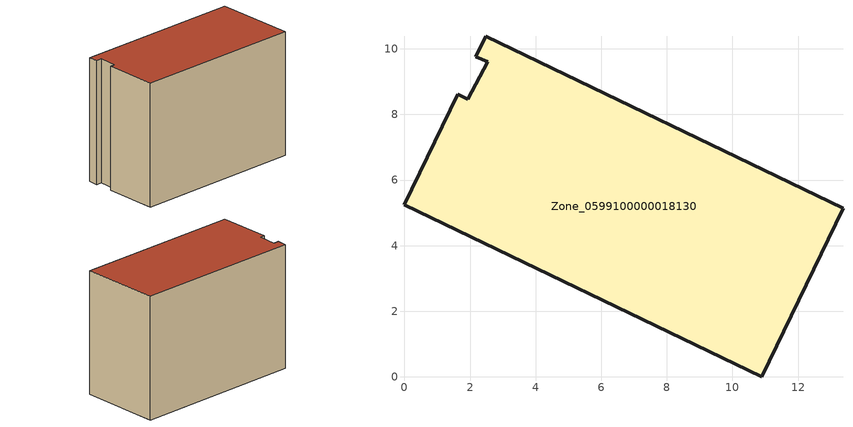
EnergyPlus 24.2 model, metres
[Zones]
Zone_0599100000018130
 floor ground (C_G): 0,5.25 1.62,8.62 1.92,8.46 2.53,9.61 2.17,9.76 2.47,10.39 13.37,5.15 10.9,0 z4.87
 wall outside (C_F): 2.17,9.76 2.53,9.61 1.92,8.46 1.62,8.62 0,5.25 10.9,0 13.37,5.15 2.47,10.39 2.17,9.76 z4.87:13.63
 roof outside (C_R): 2.47,10.39 2.17,9.76 2.53,9.61 1.92,8.46 1.62,8.62 0,5.25 10.9,0 13.37,5.15 z13.63
[BUILDING]
Pand.0599100000018130: North Axis=0; Terrain=City; Loads Convergence Tolerance Value=0.04; Temperature Convergence Tolerance Value=0.4; Solar Distribution=FullExterior; Maximum Number of Warmup Days=25; Minimum Number of Warmup Days=1
[Site:Location]
Rotterdam.The.Hague.AP_ZH_NLD Design_Conditions: Latitude=51.96; Longitude=4.45; Time Zone=1; Elevation=-4.5
[SITE:GROUNDTEMPERATURE:BUILDINGSURFACE]
18, 18, 18, 18, 18, 18, 18, 18, 18, 18, 18, 18
[MATERIAL] Thermal Absorptance=0.9; Solar Absorptance=0.7; Visible Absorptance=0.7
Name | Roughness | Thickness | Conductivity | Density | Specific Heat
G.TC.1992-2005 | MediumSmooth | 0.15 | 0.06 | 540 | 1210
F.TC.1992-2005 | Rough | 0.3 | 0.12 | 1920 | 840
R.TC.1992-2005 | MediumRough | 0.2 | 0.08 | 1500 | 1000
[CONSTRUCTION]
C_G: G.TC.1992-2005
C_F: F.TC.1992-2005
C_R: R.TC.1992-2005
[ZONE]
Zone_0599100000018130: Type=1; Multiplier=1; Ceiling Height=Autocalculate; Volume=Autocalculate; Floor Area=autocalculate; Part of Total Floor Area=Yes
[ZONEINFILTRATION:DESIGNFLOWRATE]
Infil_Zone_0599100000018130: Zone or ZoneList or Space or SpaceList=Zone_0599100000018130; Schedule=AlwaysOn; Design Flow Rate Calculation Method=Flow/Area; Flow Rate per Floor Area=0.0015; Constant Term Coefficient=1; Temperature Term Coefficient=0; Velocity Term Coefficient=0; Velocity Squared Term Coefficient=0
[HVACTEMPLATE:ZONE:IDEALLOADSAIRSYSTEM]
Zone_0599100000018130: Maximum Heating Supply Air Temperature=50; Minimum Cooling Supply Air Temperature=13; Maximum Heating Supply Air Humidity Ratio=0.0156; Minimum Cooling Supply Air Humidity Ratio=0.0077; Heating Limit=NoLimit; Cooling Limit=NoLimit; Dehumidification Control Type=ConstantSensibleHeatRatio; Cooling Sensible Heat Ratio=0.7; Dehumidification Setpoint=60; Humidification Control Type=None; Humidification Setpoint=30; Outdoor Air Method=None; Outdoor Air Flow Rate per Person=0.00944; Outdoor Air Flow Rate per Zone Floor Area=0; Outdoor Air Flow Rate per Zone=0; Demand Controlled Ventilation Type=None; Outdoor Air Economizer Type=NoEconomizer; Heat Recovery Type=None; Sensible Heat Recovery Effectiveness=0.7; Latent Heat Recovery Effectiveness=0.65
[ZONECONTROL:THERMOSTAT]
ThermostatControl_Zone_0599100000018130: Zone or ZoneList=Zone_0599100000018130; Control Type Schedule=DualSetpointControlType; Control 1=Thermostat_Zone_0599100000018130; Temperature Difference Between Cutout And Setpoint=0
[THERMOSTATSETPOINT:DUALSETPOINT]
Thermostat_Zone_0599100000018130: Heating Setpoint Temperature Schedule=HeatingSetpoint_Zone_0599100000018130; Cooling Setpoint Temperature Schedule=CoolingSetpoint_Zone_0599100000018130
[SCHEDULE:COMPACT]
HeatingSetpoint_Zone_0599100000018130: Through: 12/31, For: AllDays, Until: 24:00, 21
CoolingSetpoint_Zone_0599100000018130: Through: 12/31, For: AllDays, Until: 24:00, 24
DualSetpointControlType: Through: 12/31, For: AllDays, Until: 24:00, 4
AlwaysOn: Through: 12/31, For: AllDays, Until: 24:00, 1
